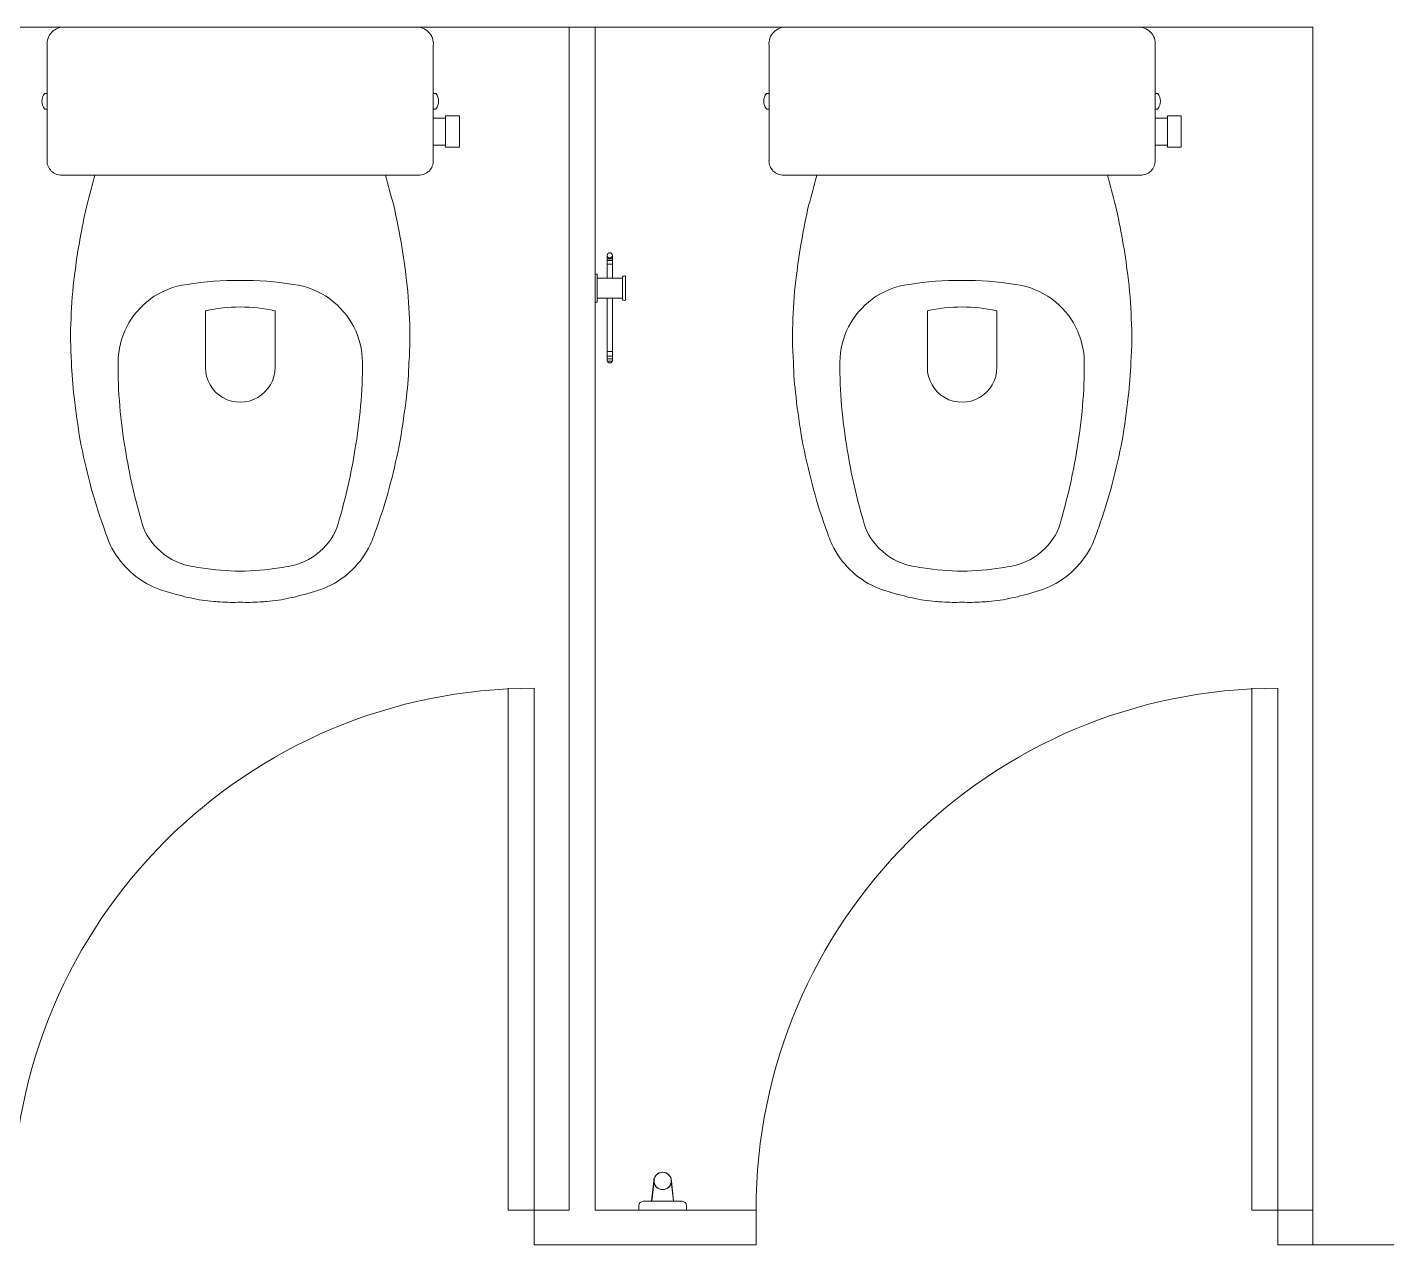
# Model space of a CAD drawing. Header units: millimetres. Extents: x 214 to 1190, y -192 to 1092.
# Drawn here: x 1043.925 to 1045.488, y 61.09 to 62.49 of the extents above; entities that cross this region are included whole.
import ezdxf

# ---------------------------------------------------------------- set-up
doc = ezdxf.new("R2010")
doc.units = ezdxf.units.MM
doc.layers.add('I-ARQ', color=8, linetype='Continuous', lineweight=0)

msp = doc.modelspace()

# ---------------------------------------------------------------- linework, layer by layer
at = {"layer": 'I-ARQ'}
for p, q in [((1045.4026, 62.4903), (1042.9276, 62.4903)), ((1043.9683, 62.4903), (1044.3707, 62.4903)), ((1044.5476, 62.4903), (1044.5476, 61.1303)), ((1044.5776, 62.4903), (1044.5776, 61.1303)), ((1044.7983, 62.4903), (1045.2007, 62.4903)), ((1045.4026, 62.4903), (1045.4026, 61.1303)), ((1043.9475, 62.337), (1043.9475, 62.4695)), ((1044.3915, 62.4695), (1044.3915, 62.337)), ((1044.7775, 62.337), (1044.7775, 62.4695)), ((1045.2215, 62.4695), (1045.2215, 62.337)), ((1044.3745, 62.3203), (1043.9645, 62.3203)), ((1045.2045, 62.3203), (1044.7945, 62.3203)), ((1044.5914, 62.228), (1044.5914, 62.2019)), ((1044.5914, 62.2242), (1044.5974, 62.2242)), ((1044.5914, 62.2221), (1044.5974, 62.2221)), ((1044.5914, 62.218), (1044.5974, 62.218)), ((1044.5974, 62.228), (1044.5974, 62.2019)), ((1044.5797, 62.1753), (1044.5797, 62.2053)), ((1044.6091, 62.2019), (1044.5797, 62.2019)), ((1044.6091, 62.1774), (1044.6091, 62.2032)), ((1044.6126, 62.1774), (1044.6126, 62.2032)), ((1044.6091, 62.1787), (1044.5797, 62.1787)), ((1044.5914, 62.1787), (1044.5914, 62.1073)), ((1044.5974, 62.1787), (1044.5974, 62.1073)), ((1044.5914, 62.1173), (1044.5974, 62.1173)), ((1044.5914, 62.1123), (1044.5974, 62.1123)), ((1044.5914, 62.109), (1044.5974, 62.109)), ((1044.5915, 62.1065), (1044.5973, 62.1065)), ((1044.4776, 61.7303), (1044.4776, 61.1303)), ((1044.5076, 61.1303), (1044.5076, 61.7303)), ((1045.3326, 61.7303), (1045.3326, 61.1303)), ((1045.3626, 61.1303), (1045.3626, 61.7303)), ((1044.6424, 61.1403), (1044.645, 61.1638)), ((1044.6428, 61.1403), (1044.6453, 61.1638)), ((1044.6675, 61.1403), (1044.665, 61.1638)), ((1044.6678, 61.1403), (1044.6653, 61.1638)), ((1044.6775, 61.1403), (1044.6327, 61.1403)), ((1044.6327, 61.1403), (1044.6775, 61.1403)), ((1045.4026, 61.1403), (1045.4026, 61.1303)), ((1044.4776, 61.1303), (1044.5076, 61.1303)), ((1044.5076, 61.1303), (1044.5076, 61.0903)), ((1044.5076, 61.1303), (1044.5476, 61.1303)), ((1044.7626, 61.1303), (1044.5776, 61.1303)), ((1044.6277, 61.1303), (1044.6277, 61.1353)), ((1044.6277, 61.1303), (1044.6277, 61.1353)), ((1044.6825, 61.1303), (1044.6277, 61.1303)), ((1044.6277, 61.1303), (1044.6825, 61.1303)), ((1044.6825, 61.1303), (1044.6825, 61.1353)), ((1044.6825, 61.1303), (1044.6825, 61.1353)), ((1044.7626, 61.1303), (1044.7626, 61.0903)), ((1045.3326, 61.1303), (1045.3626, 61.1303)), ((1045.3626, 61.1303), (1045.3626, 61.0903)), ((1045.3626, 61.1303), (1045.4026, 61.1303)), ((1045.4026, 61.1303), (1045.4026, 61.1303)), ((1045.4026, 61.1303), (1045.4026, 61.0903)), ((1044.5076, 61.0903), (1044.5476, 61.0903)), ((1044.5476, 61.0903), (1044.5776, 61.0903)), ((1044.5476, 61.0903), (1044.5776, 61.0903)), ((1044.5726, 61.0903), (1044.7626, 61.0903)), ((1045.3626, 61.0903), (1045.3726, 61.0903)), ((1045.3726, 61.0903), (1045.4026, 61.0903)), ((1045.3726, 61.0903), (1045.4026, 61.0903)), ((1045.3976, 61.0903), (1045.4026, 61.0903)), ((1045.3979, 61.0903), (1045.4279, 61.0903)), ((1049.0976, 61.0903), (1045.4026, 61.0903))]:
    msp.add_line(p, q, dxfattribs=at)
at = {"layer": 'I-ARQ', "linetype": 'ByBlock'}
for p, q in [((1044.4215, 62.3883), (1044.4055, 62.3883)), ((1044.4055, 62.3523), (1044.4055, 62.3883)), ((1044.4215, 62.3883), (1044.4215, 62.3523)), ((1045.2515, 62.3883), (1045.2355, 62.3883)), ((1045.2355, 62.3523), (1045.2355, 62.3883)), ((1045.2515, 62.3883), (1045.2515, 62.3523)), ((1044.4215, 62.3523), (1044.4055, 62.3523)), ((1045.2515, 62.3523), (1045.2355, 62.3523))]:
    msp.add_line(p, q, dxfattribs=at)
for points in [[(1043.9475, 62.4143), (1043.9475, 62.3963), (1043.9446, 62.3963, -0.197763), (1043.9444, 62.3964, -0.161404), (1043.9415, 62.4054, -0.158802), (1043.9444, 62.4142, -0.197763), (1043.9446, 62.4143)], [(1044.3943, 62.4143, -0.197763), (1044.3945, 62.4142, -0.15883), (1044.3975, 62.4054, -0.161377), (1044.3945, 62.3964, -0.197763), (1044.3943, 62.3963), (1044.3915, 62.3963), (1044.3915, 62.4143)], [(1044.7775, 62.4143), (1044.7775, 62.3963), (1044.7746, 62.3963, -0.197763), (1044.7744, 62.3964, -0.161404), (1044.7715, 62.4054, -0.158802), (1044.7744, 62.4142, -0.197763), (1044.7746, 62.4143)], [(1045.2243, 62.4143, -0.197763), (1045.2245, 62.4142, -0.15883), (1045.2275, 62.4054, -0.161377), (1045.2245, 62.3964, -0.197763), (1045.2243, 62.3963), (1045.2215, 62.3963), (1045.2215, 62.4143)]]:
    msp.add_lwpolyline(points, format="xyb", close=True, dxfattribs=at)
for points in [[(1044.4055, 62.3858), (1044.4055, 62.3548), (1044.3915, 62.3548), (1044.3915, 62.3858)], [(1045.2355, 62.3858), (1045.2355, 62.3548), (1045.2215, 62.3548), (1045.2215, 62.3858)]]:
    msp.add_lwpolyline(points, close=True, dxfattribs=at)
at = {"layer": 'I-ARQ'}
for points in [[(1044.3365, 62.3203, 0.003882), (1044.346, 62.2853, -0.024258), (1044.36, 62.2053, -0.02486), (1044.364, 62.1553, -0.033324), (1044.3635, 62.1053, -0.02486), (1044.3605, 62.0653, -0.012268), (1044.3535, 62.0153, -0.015806), (1044.342, 61.9653, -0.026699), (1044.3265, 61.9153, -0.021919), (1044.319, 61.8953, -0.174675), (1044.2695, 61.8468, -0.045452), (1044.2395, 61.8373, -0.022856), (1044.2266, 61.8341, -0.041289), (1044.1999, 61.8301, -0.039166), (1044.1942, 61.8297, -0.012899), (1044.1923, 61.8297, -0.04333), (1044.1695, 61.8293, -0.04333), (1044.1466, 61.8297, -0.052091), (1044.139, 61.8301, -0.041289), (1044.1123, 61.8341, -0.022856), (1044.0995, 61.8373, -0.045452), (1044.0695, 61.8468, -0.174675), (1044.02, 61.8953, -0.021919), (1044.0125, 61.9153, -0.026699), (1043.997, 61.9653, -0.015806), (1043.9855, 62.0153, -0.012268), (1043.9785, 62.0653, -0.02486), (1043.9755, 62.1053, -0.033324), (1043.975, 62.1553, -0.02486), (1043.979, 62.2053, -0.024258), (1043.993, 62.2853, 0.003882), (1044.0025, 62.3203)], [(1045.1665, 62.3203, 0.003882), (1045.176, 62.2853, -0.024258), (1045.19, 62.2053, -0.02486), (1045.194, 62.1553, -0.033324), (1045.1935, 62.1053, -0.02486), (1045.1905, 62.0653, -0.012268), (1045.1835, 62.0153, -0.015806), (1045.172, 61.9653, -0.026699), (1045.1565, 61.9153, -0.021919), (1045.149, 61.8953, -0.174675), (1045.0995, 61.8468, -0.045452), (1045.0695, 61.8373, -0.022856), (1045.0566, 61.8341, -0.041289), (1045.0299, 61.8301, -0.039166), (1045.0242, 61.8297, -0.012899), (1045.0223, 61.8297, -0.04333), (1044.9995, 61.8293, -0.04333), (1044.9766, 61.8297, -0.052091), (1044.969, 61.8301, -0.041289), (1044.9423, 61.8341, -0.022856), (1044.9295, 61.8373, -0.045452), (1044.8995, 61.8468, -0.174675), (1044.85, 61.8953, -0.021919), (1044.8425, 61.9153, -0.026699), (1044.827, 61.9653, -0.015806), (1044.8155, 62.0153, -0.012268), (1044.8085, 62.0653, -0.02486), (1044.8055, 62.1053, -0.033324), (1044.805, 62.1553, -0.02486), (1044.809, 62.2053, -0.024258), (1044.823, 62.2853, 0.003882), (1044.8325, 62.3203)], [(1044.0659, 62.1776, 0.234638), (1044.029, 62.1054, 0.044666), (1044.0375, 62.0043, 0.031515), (1044.0556, 61.9238, 0.151063), (1044.0743, 61.891, 0.148094), (1044.1107, 61.8711, 0.031073), (1044.1243, 61.8689, 0.035055), (1044.1695, 61.8648, 0.035055), (1044.2146, 61.8689, 0.031073), (1044.2282, 61.8711, 0.148094), (1044.2647, 61.891, 0.151063), (1044.2833, 61.9238, 0.031515), (1044.3014, 62.0043, 0.044666), (1044.31, 62.1054, 0.234638), (1044.273, 62.1776, 0.129345), (1044.2303, 62.1947, 0.041331), (1044.1695, 62.1993, 0.041331), (1044.1086, 62.1947, 0.129345)], [(1044.8959, 62.1776, 0.234638), (1044.859, 62.1054, 0.044666), (1044.8675, 62.0043, 0.031515), (1044.8856, 61.9238, 0.151063), (1044.9043, 61.891, 0.148094), (1044.9407, 61.8711, 0.031073), (1044.9543, 61.8689, 0.035055), (1044.9995, 61.8648, 0.035055), (1045.0446, 61.8689, 0.031073), (1045.0582, 61.8711, 0.148094), (1045.0947, 61.891, 0.151063), (1045.1133, 61.9238, 0.031515), (1045.1314, 62.0043, 0.044666), (1045.14, 62.1054, 0.234638), (1045.103, 62.1776, 0.129345), (1045.0603, 62.1947, 0.041331), (1044.9995, 62.1993, 0.041331), (1044.9386, 62.1947, 0.129345)]]:
    msp.add_lwpolyline(points, format="xyb", close=True, dxfattribs=at)
at = {"layer": 'I-ARQ', "linetype": 'ByBlock'}
for points in [[(1044.1295, 62.1643), (1044.1295, 62.0991, 1.002091), (1044.2095, 62.0993), (1044.2095, 62.1643, 0.054282), (1044.1695, 62.1687, 0.054282), (1044.1295, 62.1643, -1.56536)], [(1044.9595, 62.1643), (1044.9595, 62.0991, 1.002091), (1045.0395, 62.0993), (1045.0395, 62.1643, 0.054282), (1044.9995, 62.1687, 0.054282), (1044.9595, 62.1643, -1.56536)]]:
    msp.add_lwpolyline(points, format="xyb", dxfattribs=at)
at = {"layer": 'I-ARQ'}
for centre, radius in [((1044.5944, 62.228), 0.003), ((1044.655, 61.1638), 0.01), ((1044.6553, 61.1638), 0.01)]:
    msp.add_circle(centre, radius, dxfattribs=at)
for centre, radius, start, end in [((1043.9664, 62.4714), 0.019, 84.255, 185.745), ((1044.3726, 62.4714), 0.019, 354.255, 95.745), ((1044.7964, 62.4714), 0.019, 84.255, 185.745), ((1045.2026, 62.4714), 0.019, 354.255, 95.745), ((1043.9638, 62.3367), 0.0164, 178.7026, 272.174), ((1044.3751, 62.3367), 0.0164, 267.826, 1.2974), ((1044.7938, 62.3367), 0.0164, 178.7026, 272.174), ((1045.2051, 62.3367), 0.0164, 267.826, 1.2974), ((1044.5787, 62.2056), 0.00108, 342.7498, 197.2502), ((1044.6109, 62.2028), 0.00182, 13.2763, 166.7237), ((1044.5787, 62.175), 0.00108, 162.7498, 17.2502), ((1044.6109, 62.1778), 0.00182, 193.2763, 346.7237), ((1044.5944, 62.1073), 0.003, 180, 0), ((1044.5076, 61.1303), 0.6, 90, 180), ((1045.3626, 61.1303), 0.6, 90, 180), ((1044.6327, 61.1353), 0.005, 90, 180), ((1044.6327, 61.1353), 0.005, 90, 180), ((1044.6775, 61.1353), 0.005, 0, 90), ((1044.6775, 61.1353), 0.005, 360, 90)]:
    msp.add_arc(centre, radius, start, end, dxfattribs=at)

doc.saveas('drawing.dxf')
